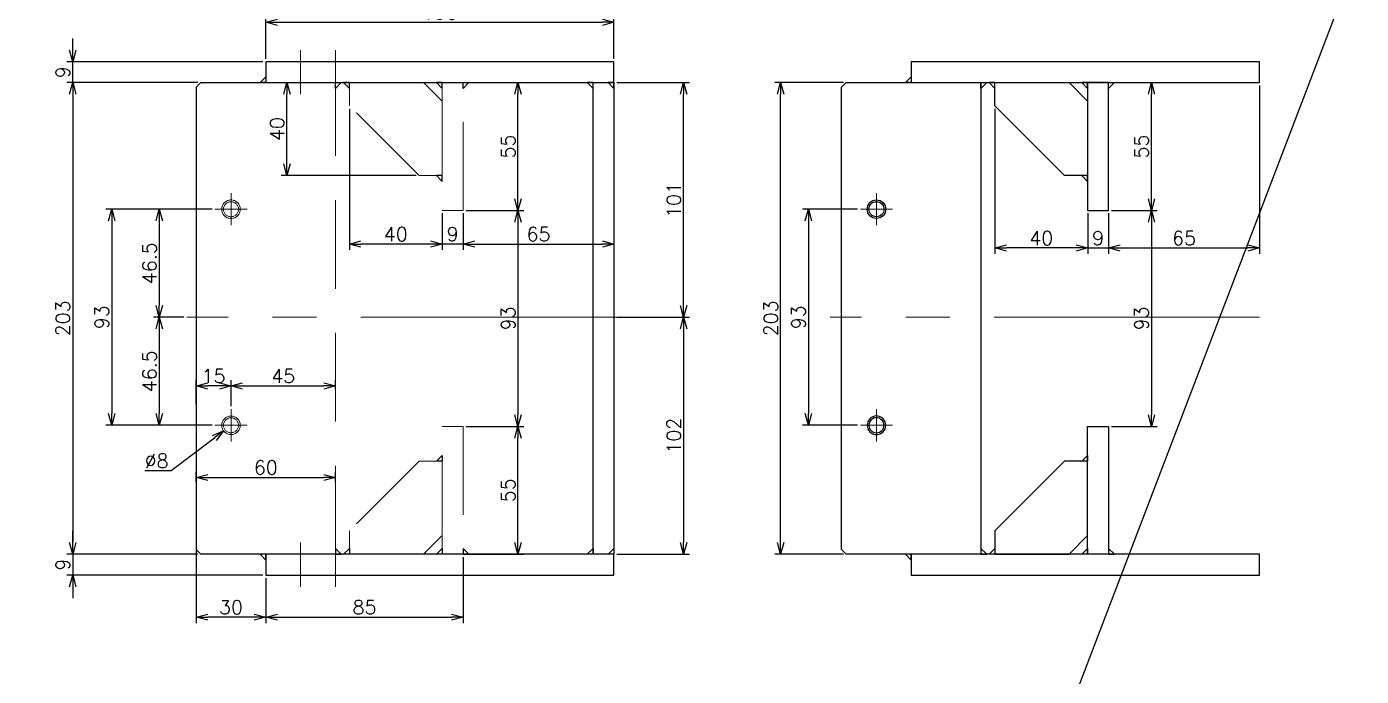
# Model space of a CAD drawing. Header units: millimetres. Extents: x -16130 to 36813, y -8099 to 27484.
# Drawn here: x 9025 to 9600, y 21224 to 21503 of the extents above; entities that cross this region are included whole.
import ezdxf

# ---------------------------------------------------------------- set-up
doc = ezdxf.new("R2010")
doc.units = ezdxf.units.MM
doc.header["$LTSCALE"] = 6
doc.header["$PDMODE"] = 99
doc.header["$PDSIZE"] = 1
doc.linetypes.add('CENTER2', pattern=[28.575, 19.05, -3.175, 3.175, -3.175])
doc.linetypes.add('HIDDEN', pattern=[9.525, 6.35, -3.175])
for name, color, linetype, lineweight in [('04_HIDDEN', 2, 'HIDDEN', 13), ('05_CENTER', 4, 'CENTER2', 13), ('08_DIM', 3, 'Continuous', 13)]:
    doc.layers.add(name, color=color, linetype=linetype, lineweight=lineweight)
doc.styles.add('KSS_TXT', font='txt.shx', dxfattribs={"bigfont": 'extfont2.shx'})
doc.dimstyles.new('KSS_DIM', dxfattribs={"dimtxt": 3, "dimasz": 2.5, "dimexe": 1.25, "dimexo": 0.625, "dimtad": 1, "dimdsep": 46, "dimtxsty": 'KSS_TXT', "dimblk": 'OPEN30', "dimcen": 0, "dimazin": 2, "dimtfac": 0.75, "dimtmove": 0, "dimatfit": 3, "dimldrblk": 'OPEN30', "dimfxl": 1, "dimtolj": 1, "dimarcsym": 0})
doc.dimstyles.new('KSS_DIM$3', dxfattribs={"dimtxt": 3, "dimasz": 2.5, "dimexe": 1.25, "dimexo": 0.625, "dimtad": 1, "dimtih": 1, "dimtoh": 1, "dimdsep": 46, "dimtxsty": 'KSS_TXT', "dimblk": 'OPEN30', "dimcen": 0, "dimazin": 2, "dimtfac": 0.75, "dimtofl": 0, "dimtmove": 0, "dimatfit": 3, "dimldrblk": 'OPEN30', "dimfxl": 1, "dimtolj": 1, "dimarcsym": 0})

# ---------------------------------------------------------------- blocks, each defined once
blk = doc.blocks.new('_Open30')
at = {"color": 0, "linetype": 'ByBlock', "lineweight": -2}
for p, q in [((-1, 0.27), (0, 0)), ((0, 0), (-1, -0.27)), ((0, 0), (-1, 0))]:
    blk.add_line(p, q, dxfattribs=at)
blk = doc.blocks.new('*D615')
at = {"layer": '08_DIM', "color": 0, "lineweight": -2, "transparency": 16777216}
for p, q in [((9377.25, 21479.42), (9347.7, 21479.42)), ((9350.2, 21281.42), (9350.2, 21474.42)), ((9377.25, 21276.42), (9347.7, 21276.42))]:
    blk.add_line(p, q, dxfattribs=at)
at = {"layer": 'Defpoints', "color": 0, "transparency": 16777216}
for p in [(9350.2, 21479.42), (9378.5, 21479.42), (9378.5, 21276.42)]:
    blk.add_point(p, dxfattribs=at)
at = {"layer": '08_DIM', "color": 0, "lineweight": -2, "transparency": 16777216, "xscale": 5, "yscale": 5, "zscale": 5}
for p, rotation in [((9350.2, 21479.42), 90), ((9350.2, 21276.42), 270)]:
    blk.add_blockref('_Open30', p, dxfattribs=dict(at, rotation=rotation))
at = {"layer": '08_DIM', "color": 0, "transparency": 16777216, "insert": (9345.95, 21377.92), "char_height": 6, "attachment_point": 5, "rotation": 90, "style": 'KSS_TXT'}
blk.add_mtext('\\A1;203', dxfattribs=at)
blk = doc.blocks.new('*D616')
at = {"layer": '08_DIM', "color": 0, "lineweight": -2, "transparency": 16777216}
for p, q in [((9383.32, 21424.92), (9359.68, 21424.92)), ((9362.18, 21419.92), (9362.18, 21336.92)), ((9383.32, 21331.92), (9359.68, 21331.92))]:
    blk.add_line(p, q, dxfattribs=at)
at = {"layer": 'Defpoints', "color": 0, "transparency": 16777216}
for p in [(9384.57, 21424.92), (9362.18, 21331.92), (9384.57, 21331.92)]:
    blk.add_point(p, dxfattribs=at)
at = {"layer": '08_DIM', "color": 0, "lineweight": -2, "transparency": 16777216, "xscale": 5, "yscale": 5, "zscale": 5}
for p, rotation in [((9362.18, 21424.92), 90), ((9362.18, 21331.92), 270)]:
    blk.add_blockref('_Open30', p, dxfattribs=dict(at, rotation=rotation))
at = {"layer": '08_DIM', "color": 0, "transparency": 16777216, "insert": (9357.93, 21378.42), "char_height": 6, "attachment_point": 5, "rotation": 90, "style": 'KSS_TXT'}
blk.add_mtext('\\A1;93', dxfattribs=at)
blk = doc.blocks.new('*D617')
at = {"layer": '08_DIM', "color": 0, "lineweight": -2, "transparency": 16777216}
for p, q in [((9492.75, 21424.42), (9512.49, 21424.42)), ((9509.99, 21419.42), (9509.99, 21336.42)), ((9492.75, 21331.42), (9512.49, 21331.42))]:
    blk.add_line(p, q, dxfattribs=at)
at = {"layer": 'Defpoints', "color": 0, "transparency": 16777216}
for p in [(9491.5, 21424.42), (9491.5, 21331.42), (9509.99, 21331.42)]:
    blk.add_point(p, dxfattribs=at)
at = {"layer": '08_DIM', "color": 0, "lineweight": -2, "transparency": 16777216, "xscale": 5, "yscale": 5, "zscale": 5}
for p, rotation in [((9509.99, 21424.42), 90), ((9509.99, 21331.42), 270)]:
    blk.add_blockref('_Open30', p, dxfattribs=dict(at, rotation=rotation))
at = {"layer": '08_DIM', "color": 0, "transparency": 16777216, "insert": (9505.74, 21377.92), "char_height": 6, "attachment_point": 5, "rotation": 90, "style": 'KSS_TXT'}
blk.add_mtext('\\A1;93', dxfattribs=at)
blk = doc.blocks.new('*D618')
at = {"layer": '08_DIM', "color": 0, "lineweight": -2, "transparency": 16777216}
for p, q in [((9492.75, 21479.42), (9512.49, 21479.42)), ((9509.99, 21429.42), (9509.99, 21474.42)), ((9492.75, 21424.42), (9512.49, 21424.42))]:
    blk.add_line(p, q, dxfattribs=at)
at = {"layer": 'Defpoints', "color": 0, "transparency": 16777216}
for p in [(9491.5, 21479.42), (9509.99, 21479.42), (9491.5, 21424.42)]:
    blk.add_point(p, dxfattribs=at)
at = {"layer": '08_DIM', "color": 0, "lineweight": -2, "transparency": 16777216, "xscale": 5, "yscale": 5, "zscale": 5}
for p, rotation in [((9509.99, 21479.42), 90), ((9509.99, 21424.42), 270)]:
    blk.add_blockref('_Open30', p, dxfattribs=dict(at, rotation=rotation))
at = {"layer": '08_DIM', "color": 0, "transparency": 16777216, "insert": (9505.73, 21451.92), "char_height": 6, "attachment_point": 5, "rotation": 90, "style": 'KSS_TXT'}
blk.add_mtext('\\A1;55', dxfattribs=at)
blk = doc.blocks.new('*D619')
at = {"layer": '08_DIM', "color": 0, "lineweight": -2, "transparency": 16777216}
for p, q in [((9556.5, 21478.17), (9556.5, 21405.74)), ((9491.5, 21423.17), (9491.5, 21405.74)), ((9496.5, 21408.24), (9551.5, 21408.24))]:
    blk.add_line(p, q, dxfattribs=at)
at = {"layer": 'Defpoints', "color": 0, "transparency": 16777216}
for p in [(9556.5, 21479.42), (9491.5, 21424.42), (9556.5, 21408.24)]:
    blk.add_point(p, dxfattribs=at)
at = {"layer": '08_DIM', "color": 0, "lineweight": -2, "transparency": 16777216, "xscale": 5, "yscale": 5, "zscale": 5, "rotation": 180}
blk.add_blockref('_Open30', (9491.5, 21408.24), dxfattribs=at)
at = {"layer": '08_DIM', "color": 0, "lineweight": -2, "transparency": 16777216, "xscale": 5, "yscale": 5, "zscale": 5}
blk.add_blockref('_Open30', (9556.5, 21408.24), dxfattribs=at)
at = {"layer": '08_DIM', "color": 0, "transparency": 16777216, "insert": (9524, 21412.49), "char_height": 6, "attachment_point": 5, "style": 'KSS_TXT'}
blk.add_mtext('\\A1;65', dxfattribs=at)
blk = doc.blocks.new('*D620')
at = {"layer": '08_DIM', "color": 0, "lineweight": -2, "transparency": 16777216}
for p, q in [((9442.5, 21468.17), (9442.5, 21405.74)), ((9482.5, 21423.17), (9482.5, 21405.74)), ((9477.5, 21408.24), (9447.5, 21408.24))]:
    blk.add_line(p, q, dxfattribs=at)
at = {"layer": 'Defpoints', "color": 0, "transparency": 16777216}
for p in [(9442.5, 21469.42), (9482.5, 21424.42), (9442.5, 21408.24)]:
    blk.add_point(p, dxfattribs=at)
at = {"layer": '08_DIM', "color": 0, "lineweight": -2, "transparency": 16777216, "xscale": 5, "yscale": 5, "zscale": 5, "rotation": 180}
blk.add_blockref('_Open30', (9442.5, 21408.24), dxfattribs=at)
at = {"layer": '08_DIM', "color": 0, "lineweight": -2, "transparency": 16777216, "xscale": 5, "yscale": 5, "zscale": 5}
blk.add_blockref('_Open30', (9482.5, 21408.24), dxfattribs=at)
at = {"layer": '08_DIM', "color": 0, "transparency": 16777216, "insert": (9462.5, 21412.49), "char_height": 6, "attachment_point": 5, "style": 'KSS_TXT'}
blk.add_mtext('\\A1;40', dxfattribs=at)
blk = doc.blocks.new('*D621')
at = {"layer": '08_DIM', "color": 0, "lineweight": -2, "transparency": 16777216}
for p, q in [((9482.5, 21423.17), (9482.5, 21405.74)), ((9491.5, 21423.17), (9491.5, 21405.74)), ((9477.5, 21408.24), (9472.5, 21408.24)), ((9482.5, 21408.24), (9491.5, 21408.24)), ((9496.5, 21408.24), (9501.5, 21408.24))]:
    blk.add_line(p, q, dxfattribs=at)
at = {"layer": 'Defpoints', "color": 0, "transparency": 16777216}
for p in [(9482.5, 21424.42), (9491.5, 21424.42), (9491.5, 21408.24)]:
    blk.add_point(p, dxfattribs=at)
at = {"layer": '08_DIM', "color": 0, "lineweight": -2, "transparency": 16777216, "xscale": 5, "yscale": 5, "zscale": 5}
blk.add_blockref('_Open30', (9482.5, 21408.24), dxfattribs=at)
at = {"layer": '08_DIM', "color": 0, "lineweight": -2, "transparency": 16777216, "xscale": 5, "yscale": 5, "zscale": 5, "rotation": 180}
blk.add_blockref('_Open30', (9491.5, 21408.24), dxfattribs=at)
at = {"layer": '08_DIM', "color": 0, "transparency": 16777216, "insert": (9487, 21412.49), "char_height": 6, "attachment_point": 5, "style": 'KSS_TXT'}
blk.add_mtext('\\A1;9', dxfattribs=at)
blk = doc.blocks.new('*D622')
at = {"layer": '08_DIM', "color": 0, "lineweight": -2, "transparency": 16777216}
for p, q in [((9045.24, 21493.42), (9045.24, 21498.42)), ((9127.16, 21488.42), (9042.74, 21488.42)), ((9045.24, 21479.42), (9045.24, 21488.42)), ((9099.16, 21479.42), (9042.74, 21479.42)), ((9045.24, 21474.42), (9045.24, 21469.42))]:
    blk.add_line(p, q, dxfattribs=at)
at = {"layer": 'Defpoints', "color": 0, "transparency": 16777216}
for p in [(9045.24, 21488.42), (9128.41, 21488.42), (9100.41, 21479.42)]:
    blk.add_point(p, dxfattribs=at)
at = {"layer": '08_DIM', "color": 0, "lineweight": -2, "transparency": 16777216, "xscale": 5, "yscale": 5, "zscale": 5}
for p, rotation in [((9045.24, 21488.42), 270), ((9045.24, 21479.42), 90)]:
    blk.add_blockref('_Open30', p, dxfattribs=dict(at, rotation=rotation))
at = {"layer": '08_DIM', "color": 0, "transparency": 16777216, "insert": (9040.99, 21483.92), "char_height": 6, "attachment_point": 5, "rotation": 90, "style": 'KSS_TXT'}
blk.add_mtext('\\A1;9', dxfattribs=at)
blk = doc.blocks.new('*D1215')
at = {"layer": '08_DIM', "color": 0, "lineweight": -2, "transparency": 16777216}
for p, q in [((9279.66, 21378.42), (9310.93, 21378.42)), ((9308.43, 21373.42), (9308.43, 21281.42)), ((9279.66, 21276.42), (9310.93, 21276.42))]:
    blk.add_line(p, q, dxfattribs=at)
at = {"layer": 'Defpoints', "color": 0, "transparency": 16777216}
for p in [(9278.41, 21378.42), (9278.41, 21276.42), (9308.43, 21276.42)]:
    blk.add_point(p, dxfattribs=at)
at = {"layer": '08_DIM', "color": 0, "lineweight": -2, "transparency": 16777216, "xscale": 5, "yscale": 5, "zscale": 5}
for p, rotation in [((9308.43, 21378.42), 90), ((9308.43, 21276.42), 270)]:
    blk.add_blockref('_Open30', p, dxfattribs=dict(at, rotation=rotation))
at = {"layer": '08_DIM', "color": 0, "transparency": 16777216, "insert": (9304.18, 21327.42), "char_height": 6, "attachment_point": 5, "rotation": 90, "style": 'KSS_TXT'}
blk.add_mtext('\\A1;102', dxfattribs=at)
blk = doc.blocks.new('*D1216')
at = {"layer": '08_DIM', "color": 0, "lineweight": -2, "transparency": 16777216}
for p, q in [((9279.66, 21479.42), (9310.93, 21479.42)), ((9308.43, 21383.42), (9308.43, 21474.42)), ((9279.66, 21378.42), (9310.93, 21378.42))]:
    blk.add_line(p, q, dxfattribs=at)
at = {"layer": 'Defpoints', "color": 0, "transparency": 16777216}
for p in [(9278.41, 21479.42), (9308.43, 21479.42), (9278.41, 21378.42)]:
    blk.add_point(p, dxfattribs=at)
at = {"layer": '08_DIM', "color": 0, "lineweight": -2, "transparency": 16777216, "xscale": 5, "yscale": 5, "zscale": 5}
for p, rotation in [((9308.43, 21479.42), 90), ((9308.43, 21378.42), 270)]:
    blk.add_blockref('_Open30', p, dxfattribs=dict(at, rotation=rotation))
at = {"layer": '08_DIM', "color": 0, "transparency": 16777216, "insert": (9304.18, 21428.92), "char_height": 6, "attachment_point": 5, "rotation": 90, "style": 'KSS_TXT'}
blk.add_mtext('\\A1;101', dxfattribs=at)
blk = doc.blocks.new('*D1217')
at = {"layer": '08_DIM', "color": 0, "lineweight": -2, "transparency": 16777216}
for p, q in [((9105.23, 21424.92), (9059.52, 21424.92)), ((9062.02, 21419.92), (9062.02, 21336.92)), ((9105.23, 21331.92), (9059.52, 21331.92))]:
    blk.add_line(p, q, dxfattribs=at)
at = {"layer": 'Defpoints', "color": 0, "transparency": 16777216}
for p in [(9106.48, 21424.92), (9062.02, 21331.92), (9106.48, 21331.92)]:
    blk.add_point(p, dxfattribs=at)
at = {"layer": '08_DIM', "color": 0, "lineweight": -2, "transparency": 16777216, "xscale": 5, "yscale": 5, "zscale": 5}
for p, rotation in [((9062.02, 21424.92), 90), ((9062.02, 21331.92), 270)]:
    blk.add_blockref('_Open30', p, dxfattribs=dict(at, rotation=rotation))
at = {"layer": '08_DIM', "color": 0, "transparency": 16777216, "insert": (9057.77, 21378.42), "char_height": 6, "attachment_point": 5, "rotation": 90, "style": 'KSS_TXT'}
blk.add_mtext('\\A1;93', dxfattribs=at)
blk = doc.blocks.new('*D1218')
at = {"layer": '08_DIM', "color": 0, "lineweight": -2, "transparency": 16777216}
for p, q in [((9128.41, 21489.67), (9128.41, 21507.9)), ((9278.41, 21489.67), (9278.41, 21507.9)), ((9133.41, 21505.4), (9273.41, 21505.4))]:
    blk.add_line(p, q, dxfattribs=at)
at = {"layer": 'Defpoints', "color": 0, "transparency": 16777216}
for p in [(9278.41, 21505.4), (9128.41, 21488.42), (9278.41, 21488.42)]:
    blk.add_point(p, dxfattribs=at)
at = {"layer": '08_DIM', "color": 0, "lineweight": -2, "transparency": 16777216, "xscale": 5, "yscale": 5, "zscale": 5, "rotation": 180}
blk.add_blockref('_Open30', (9128.41, 21505.4), dxfattribs=at)
at = {"layer": '08_DIM', "color": 0, "lineweight": -2, "transparency": 16777216, "xscale": 5, "yscale": 5, "zscale": 5}
blk.add_blockref('_Open30', (9278.41, 21505.4), dxfattribs=at)
at = {"layer": '08_DIM', "color": 0, "transparency": 16777216, "insert": (9203.41, 21509.66), "char_height": 6, "attachment_point": 5, "style": 'KSS_TXT'}
blk.add_mtext('\\A1;150', dxfattribs=at)
blk = doc.blocks.new('*D1221')
at = {"layer": '08_DIM', "color": 0, "lineweight": -2, "transparency": 16777216}
for p, q in [((9214.66, 21479.42), (9239.55, 21479.42)), ((9237.05, 21429.42), (9237.05, 21474.42)), ((9214.66, 21424.42), (9239.55, 21424.42))]:
    blk.add_line(p, q, dxfattribs=at)
at = {"layer": 'Defpoints', "color": 0, "transparency": 16777216}
for p in [(9213.41, 21479.42), (9237.05, 21479.42), (9213.41, 21424.42)]:
    blk.add_point(p, dxfattribs=at)
at = {"layer": '08_DIM', "color": 0, "lineweight": -2, "transparency": 16777216, "xscale": 5, "yscale": 5, "zscale": 5}
for p, rotation in [((9237.05, 21479.42), 90), ((9237.05, 21424.42), 270)]:
    blk.add_blockref('_Open30', p, dxfattribs=dict(at, rotation=rotation))
at = {"layer": '08_DIM', "color": 0, "transparency": 16777216, "insert": (9232.79, 21451.92), "char_height": 6, "attachment_point": 5, "rotation": 90, "style": 'KSS_TXT'}
blk.add_mtext('\\A1;55', dxfattribs=at)
blk = doc.blocks.new('*D1222')
at = {"layer": '08_DIM', "color": 0, "lineweight": -2, "transparency": 16777216}
for p, q in [((9278.41, 21478.17), (9278.41, 21407.45)), ((9213.41, 21423.17), (9213.41, 21407.45)), ((9218.41, 21409.95), (9273.41, 21409.95))]:
    blk.add_line(p, q, dxfattribs=at)
at = {"layer": 'Defpoints', "color": 0, "transparency": 16777216}
for p in [(9278.41, 21479.42), (9213.41, 21424.42), (9278.41, 21409.95)]:
    blk.add_point(p, dxfattribs=at)
at = {"layer": '08_DIM', "color": 0, "lineweight": -2, "transparency": 16777216, "xscale": 5, "yscale": 5, "zscale": 5, "rotation": 180}
blk.add_blockref('_Open30', (9213.41, 21409.95), dxfattribs=at)
at = {"layer": '08_DIM', "color": 0, "lineweight": -2, "transparency": 16777216, "xscale": 5, "yscale": 5, "zscale": 5}
blk.add_blockref('_Open30', (9278.41, 21409.95), dxfattribs=at)
at = {"layer": '08_DIM', "color": 0, "transparency": 16777216, "insert": (9245.91, 21414.2), "char_height": 6, "attachment_point": 5, "style": 'KSS_TXT'}
blk.add_mtext('\\A1;65', dxfattribs=at)
blk = doc.blocks.new('*D1223')
at = {"layer": '08_DIM', "color": 0, "lineweight": -2, "transparency": 16777216}
for p, q in [((9204.41, 21423.17), (9204.41, 21407.45)), ((9213.41, 21423.17), (9213.41, 21407.45)), ((9199.41, 21409.95), (9194.41, 21409.95)), ((9213.41, 21409.95), (9204.41, 21409.95)), ((9218.41, 21409.95), (9223.41, 21409.95))]:
    blk.add_line(p, q, dxfattribs=at)
at = {"layer": 'Defpoints', "color": 0, "transparency": 16777216}
for p in [(9204.41, 21424.42), (9213.41, 21424.42), (9204.41, 21409.95)]:
    blk.add_point(p, dxfattribs=at)
at = {"layer": '08_DIM', "color": 0, "lineweight": -2, "transparency": 16777216, "xscale": 5, "yscale": 5, "zscale": 5}
blk.add_blockref('_Open30', (9204.41, 21409.95), dxfattribs=at)
at = {"layer": '08_DIM', "color": 0, "lineweight": -2, "transparency": 16777216, "xscale": 5, "yscale": 5, "zscale": 5, "rotation": 180}
blk.add_blockref('_Open30', (9213.41, 21409.95), dxfattribs=at)
at = {"layer": '08_DIM', "color": 0, "transparency": 16777216, "insert": (9208.91, 21414.2), "char_height": 6, "attachment_point": 5, "style": 'KSS_TXT'}
blk.add_mtext('\\A1;9', dxfattribs=at)
blk = doc.blocks.new('*D1224')
at = {"layer": '08_DIM', "color": 0, "lineweight": -2, "transparency": 16777216}
for p, q in [((9164.41, 21468.17), (9164.41, 21407.45)), ((9204.41, 21423.17), (9204.41, 21407.45)), ((9199.41, 21409.95), (9169.41, 21409.95))]:
    blk.add_line(p, q, dxfattribs=at)
at = {"layer": 'Defpoints', "color": 0, "transparency": 16777216}
for p in [(9164.41, 21469.42), (9204.41, 21424.42), (9164.41, 21409.95)]:
    blk.add_point(p, dxfattribs=at)
at = {"layer": '08_DIM', "color": 0, "lineweight": -2, "transparency": 16777216, "xscale": 5, "yscale": 5, "zscale": 5, "rotation": 180}
blk.add_blockref('_Open30', (9164.41, 21409.95), dxfattribs=at)
at = {"layer": '08_DIM', "color": 0, "lineweight": -2, "transparency": 16777216, "xscale": 5, "yscale": 5, "zscale": 5}
blk.add_blockref('_Open30', (9204.41, 21409.95), dxfattribs=at)
at = {"layer": '08_DIM', "color": 0, "transparency": 16777216, "insert": (9184.41, 21414.2), "char_height": 6, "attachment_point": 5, "style": 'KSS_TXT'}
blk.add_mtext('\\A1;40', dxfattribs=at)
blk = doc.blocks.new('*D1225')
at = {"layer": '08_DIM', "color": 0, "lineweight": -2, "transparency": 16777216}
for p, q in [((9129.66, 21479.42), (9140.02, 21479.42)), ((9137.52, 21444.42), (9137.52, 21474.42)), ((9193.16, 21439.42), (9135.02, 21439.42))]:
    blk.add_line(p, q, dxfattribs=at)
at = {"layer": 'Defpoints', "color": 0, "transparency": 16777216}
for p in [(9128.41, 21479.42), (9137.52, 21479.42), (9194.41, 21439.42)]:
    blk.add_point(p, dxfattribs=at)
at = {"layer": '08_DIM', "color": 0, "lineweight": -2, "transparency": 16777216, "xscale": 5, "yscale": 5, "zscale": 5}
for p, rotation in [((9137.52, 21479.42), 90), ((9137.52, 21439.42), 270)]:
    blk.add_blockref('_Open30', p, dxfattribs=dict(at, rotation=rotation))
at = {"layer": '08_DIM', "color": 0, "transparency": 16777216, "insert": (9133.27, 21459.42), "char_height": 6, "attachment_point": 5, "rotation": 90, "style": 'KSS_TXT'}
blk.add_mtext('\\A1;40', dxfattribs=at)
blk = doc.blocks.new('*D1236')
at = {"layer": '08_DIM', "color": 0, "lineweight": -2, "transparency": 16777216}
for p, q in [((9105.23, 21424.92), (9080.02, 21424.92)), ((9082.52, 21419.92), (9082.52, 21383.42)), ((9093.06, 21378.42), (9080.02, 21378.42))]:
    blk.add_line(p, q, dxfattribs=at)
at = {"layer": 'Defpoints', "color": 0, "transparency": 16777216}
for p in [(9106.48, 21424.92), (9082.52, 21378.42), (9094.31, 21378.42)]:
    blk.add_point(p, dxfattribs=at)
at = {"layer": '08_DIM', "color": 0, "lineweight": -2, "transparency": 16777216, "xscale": 5, "yscale": 5, "zscale": 5}
for p, rotation in [((9082.52, 21424.92), 90), ((9082.52, 21378.42), 270)]:
    blk.add_blockref('_Open30', p, dxfattribs=dict(at, rotation=rotation))
at = {"layer": '08_DIM', "color": 0, "transparency": 16777216, "insert": (9078.27, 21401.67), "char_height": 6, "attachment_point": 5, "rotation": 90, "style": 'KSS_TXT'}
blk.add_mtext('\\A1;46.5', dxfattribs=at)
blk = doc.blocks.new('*D1237')
at = {"layer": '08_DIM', "color": 0, "lineweight": -2, "transparency": 16777216}
for p, q in [((9093.06, 21378.42), (9080.02, 21378.42)), ((9082.52, 21373.42), (9082.52, 21336.92)), ((9105.23, 21331.92), (9080.02, 21331.92))]:
    blk.add_line(p, q, dxfattribs=at)
at = {"layer": 'Defpoints', "color": 0, "transparency": 16777216}
for p in [(9094.31, 21378.42), (9082.52, 21331.92), (9106.48, 21331.92)]:
    blk.add_point(p, dxfattribs=at)
at = {"layer": '08_DIM', "color": 0, "lineweight": -2, "transparency": 16777216, "xscale": 5, "yscale": 5, "zscale": 5}
for p, rotation in [((9082.52, 21378.42), 90), ((9082.52, 21331.92), 270)]:
    blk.add_blockref('_Open30', p, dxfattribs=dict(at, rotation=rotation))
at = {"layer": '08_DIM', "color": 0, "transparency": 16777216, "insert": (9078.27, 21355.17), "char_height": 6, "attachment_point": 5, "rotation": 90, "style": 'KSS_TXT'}
blk.add_mtext('\\A1;46.5', dxfattribs=at)
blk = doc.blocks.new('*D1238')
at = {"layer": '08_DIM', "color": 0, "lineweight": -2, "transparency": 16777216}
for p, q in [((9098.41, 21341.19), (9098.41, 21351.36)), ((9113.41, 21340.19), (9113.41, 21351.36)), ((9108.41, 21348.86), (9103.41, 21348.86))]:
    blk.add_line(p, q, dxfattribs=at)
at = {"layer": 'Defpoints', "color": 0, "transparency": 16777216}
for p in [(9098.41, 21348.86), (9098.41, 21339.94), (9113.41, 21338.94)]:
    blk.add_point(p, dxfattribs=at)
at = {"layer": '08_DIM', "color": 0, "lineweight": -2, "transparency": 16777216, "xscale": 5, "yscale": 5, "zscale": 5, "rotation": 180}
blk.add_blockref('_Open30', (9098.41, 21348.86), dxfattribs=at)
at = {"layer": '08_DIM', "color": 0, "lineweight": -2, "transparency": 16777216, "xscale": 5, "yscale": 5, "zscale": 5}
blk.add_blockref('_Open30', (9113.41, 21348.86), dxfattribs=at)
at = {"layer": '08_DIM', "color": 0, "transparency": 16777216, "insert": (9105.91, 21353.12), "char_height": 6, "attachment_point": 5, "style": 'KSS_TXT'}
blk.add_mtext('\\A1;15', dxfattribs=at)
blk = doc.blocks.new('*D1242')
at = {"layer": '08_DIM', "color": 0, "lineweight": -2, "transparency": 16777216}
for p, q in [((9214.66, 21424.42), (9239.55, 21424.42)), ((9237.05, 21419.42), (9237.05, 21336.42)), ((9214.66, 21331.42), (9239.55, 21331.42))]:
    blk.add_line(p, q, dxfattribs=at)
at = {"layer": 'Defpoints', "color": 0, "transparency": 16777216}
for p in [(9213.41, 21424.42), (9213.41, 21331.42), (9237.05, 21331.42)]:
    blk.add_point(p, dxfattribs=at)
at = {"layer": '08_DIM', "color": 0, "lineweight": -2, "transparency": 16777216, "xscale": 5, "yscale": 5, "zscale": 5}
for p, rotation in [((9237.05, 21424.42), 90), ((9237.05, 21331.42), 270)]:
    blk.add_blockref('_Open30', p, dxfattribs=dict(at, rotation=rotation))
at = {"layer": '08_DIM', "color": 0, "transparency": 16777216, "insert": (9232.8, 21377.92), "char_height": 6, "attachment_point": 5, "rotation": 90, "style": 'KSS_TXT'}
blk.add_mtext('\\A1;93', dxfattribs=at)
blk = doc.blocks.new('*D1243')
at = {"layer": '08_DIM', "color": 0, "lineweight": -2, "transparency": 16777216}
for p, q in [((9214.66, 21331.42), (9239.55, 21331.42)), ((9237.05, 21281.42), (9237.05, 21326.42)), ((9214.66, 21276.42), (9239.55, 21276.42))]:
    blk.add_line(p, q, dxfattribs=at)
at = {"layer": 'Defpoints', "color": 0, "transparency": 16777216}
for p in [(9213.41, 21331.42), (9237.05, 21331.42), (9213.41, 21276.42)]:
    blk.add_point(p, dxfattribs=at)
at = {"layer": '08_DIM', "color": 0, "lineweight": -2, "transparency": 16777216, "xscale": 5, "yscale": 5, "zscale": 5}
for p, rotation in [((9237.05, 21331.42), 90), ((9237.05, 21276.42), 270)]:
    blk.add_blockref('_Open30', p, dxfattribs=dict(at, rotation=rotation))
at = {"layer": '08_DIM', "color": 0, "transparency": 16777216, "insert": (9232.79, 21303.92), "char_height": 6, "attachment_point": 5, "rotation": 90, "style": 'KSS_TXT'}
blk.add_mtext('\\A1;55', dxfattribs=at)
blk = doc.blocks.new('M8Tz_1_1_1')
at = {"color": 0}
for radius in [4, 3.25]:
    blk.add_circle((0, 0), radius, dxfattribs=at)
at = {"layer": '05_CENTER'}
for p, q in [((0, -6.92), (0, 6.92)), ((6.92, 0), (-6.92, 0))]:
    blk.add_line(p, q, dxfattribs=at)
blk = doc.blocks.new('A$C1F5678C5_1_1')
at = {"color": 0}
for p, q in [((15, 212), (43, 212)), ((43, 212), (45, 210)), ((45, 11), (45, 210)), ((43, 9), (15, 9)), ((45, 11), (43, 9))]:
    blk.add_line(p, q, dxfattribs=at)
for points in [[(-135, 221), (-135, 212), (15, 212), (15, 221)], [(-135, 9), (-135, 212), (-126, 212), (-126, 9)], [(-135, 9), (-135, 0), (15, 0), (15, 9)]]:
    blk.add_lwpolyline(points, close=True, dxfattribs=at)
at = {"color": 3}
for points in [[(15, 212), (17.5, 212), (17.5, 212), (15, 214.5)], [(-135, 212), (-132.5, 212), (-132.5, 212), (-135, 209.5)], [(-126, 212), (-123.5, 212), (-123.5, 212), (-126, 209.5)], [(-70, 212), (-72.5, 212), (-72.5, 212), (-70, 209.5)], [(-61, 212), (-58.5, 212), (-58.5, 212), (-61, 209.5)], [(-21, 212), (-18.5, 212), (-18.5, 212), (-21, 209.5)], [(-15, 212), (-17.5, 212), (-17.5, 212), (-15, 209.5)], [(-61, 172), (-58.5, 172), (-58.5, 172), (-61, 169.5)], [(-61, 49), (-58.5, 49), (-58.5, 49), (-61, 51.5)], [(-135, 9), (-132.5, 9), (-132.5, 9), (-135, 11.5)], [(-126, 9), (-123.5, 9), (-123.5, 9), (-126, 11.5)], [(-70, 9), (-72.5, 9), (-72.5, 9), (-70, 11.5)], [(-61, 9), (-58.5, 9), (-58.5, 9), (-61, 11.5)], [(-21, 9), (-18.5, 9), (-18.5, 9), (-21, 11.5)], [(-15, 9), (-17.5, 9), (-17.5, 9), (-15, 11.5)], [(15, 9), (17.5, 9), (17.5, 9), (15, 6.5)]]:
    blk.add_lwpolyline(points, close=True, dxfattribs=at)
at = {"layer": '04_HIDDEN'}
blk.add_line((-15, 212), (-15, 9), dxfattribs=at)
for points in [[(-70, 157), (-70, 212), (-61, 212), (-61, 157)], [(-70, 64), (-70, 9), (-61, 9), (-61, 64)]]:
    blk.add_lwpolyline(points, close=True, dxfattribs=at)
for points in [[(-21, 212), (-53, 212), (-61, 204), (-61, 172), (-51, 172), (-21, 202), (-21, 212)], [(-21, 9), (-53, 9), (-61, 17), (-61, 49), (-51, 49), (-21, 19), (-21, 9)]]:
    blk.add_lwpolyline(points, dxfattribs=at)
at = {"layer": '05_CENTER'}
for p, q in [((-15, 207), (-15, 226)), ((0, 207), (0, 226)), ((-140.25, 110), (49.1, 110)), ((-15, 14), (-15, -5)), ((0, 14), (0, -5))]:
    blk.add_line(p, q, dxfattribs=at)
at = {"layer": '04_HIDDEN', "xscale": -1, "rotation": 180}
blk.add_blockref('M8Tz_1_1_1', (30, 156.5), dxfattribs=at)
at = {"layer": '04_HIDDEN'}
blk.add_blockref('M8Tz_1_1_1', (30, 63.5), dxfattribs=at)
blk = doc.blocks.new('A$C4D11731A_1_1')
at = {"color": 0}
for points in [[(-150, 110.5), (-150, 101.5), (0, 101.5), (0, 110.5)], [(-85, 46.5), (-85, 101.5), (-76, 101.5), (-76, 46.5)], [(-30, 101.5), (28, 101.5), (30, 99.5), (30, -99.5), (28, -101.5), (-30, -101.5)], [(-85, -46.5), (-85, -101.5), (-76, -101.5), (-76, -46.5)], [(-150, -101.5), (-150, -110.5), (0, -110.5), (0, -101.5)]]:
    blk.add_lwpolyline(points, close=True, dxfattribs=at)
at = {"color": 3}
for points in [[(0, 101.5), (2.5, 101.5), (2.5, 101.5), (0, 104)], [(-85, 101.5), (-87.5, 101.5), (-87.5, 101.5), (-85, 99)], [(-76, 101.5), (-73.5, 101.5), (-73.5, 101.5), (-76, 99)], [(-36, 101.5), (-33.5, 101.5), (-33.5, 101.5), (-36, 99)], [(-30, 101.5), (-32.5, 101.5), (-32.5, 101.5), (-30, 99)], [(-76, 61.5), (-73.5, 61.5), (-73.5, 61.5), (-76, 59)], [(-76, -61.5), (-73.5, -61.5), (-73.5, -61.5), (-76, -59)], [(-85, -101.5), (-87.5, -101.5), (-87.5, -101.5), (-85, -99)], [(-76, -101.5), (-73.5, -101.5), (-73.5, -101.5), (-76, -99)], [(-36, -101.5), (-33.5, -101.5), (-33.5, -101.5), (-36, -99)], [(-30, -101.5), (-32.5, -101.5), (-32.5, -101.5), (-30, -99)], [(0, -101.5), (2.5, -101.5), (2.5, -101.5), (0, -104)]]:
    blk.add_lwpolyline(points, close=True, dxfattribs=at)
at = {"color": 0}
for points in [[(-36, 101.5), (-68, 101.5), (-76, 93.5), (-76, 61.5), (-66, 61.5), (-36, 91.5), (-36, 101.5)], [(-36, -101.5), (-68, -101.5), (-76, -93.5), (-76, -61.5), (-66, -61.5), (-36, -91.5), (-36, -101.5)]]:
    blk.add_lwpolyline(points, dxfattribs=at)
at = {"layer": '05_CENTER'}
blk.add_line((-150, -0.5), (35, -0.5), dxfattribs=at)
at = {"xscale": -1, "rotation": 180}
blk.add_blockref('M8Tz_1_1_1', (15, 46), dxfattribs=at)
blk.add_blockref('M8Tz_1_1_1', (15, -47))
blk = doc.blocks.new('*D1338')
at = {"layer": '08_DIM', "color": 0, "lineweight": -2, "transparency": 16777216}
for p, q in [((9213.41, 21275.17), (9213.41, 21246.8)), ((9128.41, 21266.17), (9128.41, 21246.8)), ((9133.41, 21249.3), (9208.41, 21249.3))]:
    blk.add_line(p, q, dxfattribs=at)
at = {"layer": 'Defpoints', "color": 0, "transparency": 16777216}
for p in [(9213.41, 21276.42), (9128.41, 21267.42), (9213.41, 21249.3)]:
    blk.add_point(p, dxfattribs=at)
at = {"layer": '08_DIM', "color": 0, "lineweight": -2, "transparency": 16777216, "xscale": 5, "yscale": 5, "zscale": 5, "rotation": 180}
blk.add_blockref('_Open30', (9128.41, 21249.3), dxfattribs=at)
at = {"layer": '08_DIM', "color": 0, "lineweight": -2, "transparency": 16777216, "xscale": 5, "yscale": 5, "zscale": 5}
blk.add_blockref('_Open30', (9213.41, 21249.3), dxfattribs=at)
at = {"layer": '08_DIM', "color": 0, "transparency": 16777216, "insert": (9170.91, 21253.55), "char_height": 6, "attachment_point": 5, "style": 'KSS_TXT'}
blk.add_mtext('\\A1;85', dxfattribs=at)
blk = doc.blocks.new('*D2481')
at = {"layer": '08_DIM', "color": 0, "lineweight": -2, "transparency": 16777216}
for p, q in [((9099.16, 21479.42), (9042.74, 21479.42)), ((9045.24, 21474.42), (9045.24, 21281.42)), ((9099.16, 21276.42), (9042.74, 21276.42))]:
    blk.add_line(p, q, dxfattribs=at)
at = {"layer": 'Defpoints', "color": 0, "transparency": 16777216}
for p in [(9100.41, 21479.42), (9045.24, 21276.42), (9100.41, 21276.42)]:
    blk.add_point(p, dxfattribs=at)
at = {"layer": '08_DIM', "color": 0, "lineweight": -2, "transparency": 16777216, "xscale": 5, "yscale": 5, "zscale": 5}
for p, rotation in [((9045.24, 21479.42), 90), ((9045.24, 21276.42), 270)]:
    blk.add_blockref('_Open30', p, dxfattribs=dict(at, rotation=rotation))
at = {"layer": '08_DIM', "color": 0, "transparency": 16777216, "insert": (9040.99, 21377.92), "char_height": 6, "attachment_point": 5, "rotation": 90, "style": 'KSS_TXT'}
blk.add_mtext('\\A1;203', dxfattribs=at)
blk = doc.blocks.new('*D2482')
at = {"layer": '08_DIM', "color": 0, "lineweight": -2, "transparency": 16777216}
for p, q in [((9045.24, 21281.42), (9045.24, 21286.42)), ((9099.16, 21276.42), (9042.74, 21276.42)), ((9045.24, 21276.42), (9045.24, 21267.42)), ((9127.16, 21267.42), (9042.74, 21267.42)), ((9045.24, 21262.42), (9045.24, 21257.42))]:
    blk.add_line(p, q, dxfattribs=at)
at = {"layer": 'Defpoints', "color": 0, "transparency": 16777216}
for p in [(9100.41, 21276.42), (9045.24, 21267.42), (9128.41, 21267.42)]:
    blk.add_point(p, dxfattribs=at)
at = {"layer": '08_DIM', "color": 0, "lineweight": -2, "transparency": 16777216, "xscale": 5, "yscale": 5, "zscale": 5}
for p, rotation in [((9045.24, 21276.42), 270), ((9045.24, 21267.42), 90)]:
    blk.add_blockref('_Open30', p, dxfattribs=dict(at, rotation=rotation))
at = {"layer": '08_DIM', "color": 0, "transparency": 16777216, "insert": (9040.99, 21271.92), "char_height": 6, "attachment_point": 5, "rotation": 90, "style": 'KSS_TXT'}
blk.add_mtext('\\A1;9', dxfattribs=at)
blk = doc.blocks.new('*D2483')
at = {"layer": '08_DIM', "color": 0, "lineweight": -2, "transparency": 16777216}
for p, q in [((9113.41, 21340.19), (9113.41, 21351.36)), ((9158.41, 21347.33), (9158.41, 21351.36)), ((9118.41, 21348.86), (9153.41, 21348.86))]:
    blk.add_line(p, q, dxfattribs=at)
at = {"layer": 'Defpoints', "color": 0, "transparency": 16777216}
for p in [(9158.41, 21348.86), (9158.41, 21346.08), (9113.41, 21338.94)]:
    blk.add_point(p, dxfattribs=at)
at = {"layer": '08_DIM', "color": 0, "lineweight": -2, "transparency": 16777216, "xscale": 5, "yscale": 5, "zscale": 5, "rotation": 180}
blk.add_blockref('_Open30', (9113.41, 21348.86), dxfattribs=at)
at = {"layer": '08_DIM', "color": 0, "lineweight": -2, "transparency": 16777216, "xscale": 5, "yscale": 5, "zscale": 5}
blk.add_blockref('_Open30', (9158.41, 21348.86), dxfattribs=at)
at = {"layer": '08_DIM', "color": 0, "transparency": 16777216, "insert": (9135.91, 21353.12), "char_height": 6, "attachment_point": 5, "style": 'KSS_TXT'}
blk.add_mtext('\\A1;45', dxfattribs=at)
blk = doc.blocks.new('*D2681')
at = {"layer": '08_DIM', "color": 0, "lineweight": -2, "transparency": 16777216}
for p, q in [((9098.41, 21307.58), (9098.41, 21311.94)), ((9158.41, 21307.58), (9158.41, 21311.94)), ((9103.41, 21309.44), (9153.41, 21309.44))]:
    blk.add_line(p, q, dxfattribs=at)
at = {"layer": 'Defpoints', "color": 0, "transparency": 16777216}
for p in [(9098.41, 21306.33), (9158.41, 21309.44), (9158.41, 21306.33)]:
    blk.add_point(p, dxfattribs=at)
at = {"layer": '08_DIM', "color": 0, "lineweight": -2, "transparency": 16777216, "xscale": 5, "yscale": 5, "zscale": 5, "rotation": 180}
blk.add_blockref('_Open30', (9098.41, 21309.44), dxfattribs=at)
at = {"layer": '08_DIM', "color": 0, "lineweight": -2, "transparency": 16777216, "xscale": 5, "yscale": 5, "zscale": 5}
blk.add_blockref('_Open30', (9158.41, 21309.44), dxfattribs=at)
at = {"layer": '08_DIM', "color": 0, "transparency": 16777216, "insert": (9128.41, 21313.69), "char_height": 6, "attachment_point": 5, "style": 'KSS_TXT'}
blk.add_mtext('\\A1;60', dxfattribs=at)
blk = doc.blocks.new('*D2682')
at = {"layer": '08_DIM', "color": 0, "lineweight": -2, "transparency": 16777216}
for p, q in [((9098.41, 21278.17), (9098.41, 21246.8)), ((9128.41, 21266.17), (9128.41, 21246.8)), ((9123.41, 21249.3), (9103.41, 21249.3))]:
    blk.add_line(p, q, dxfattribs=at)
at = {"layer": 'Defpoints', "color": 0, "transparency": 16777216}
for p in [(9098.41, 21279.42), (9128.41, 21267.42), (9098.41, 21249.3)]:
    blk.add_point(p, dxfattribs=at)
at = {"layer": '08_DIM', "color": 0, "lineweight": -2, "transparency": 16777216, "xscale": 5, "yscale": 5, "zscale": 5, "rotation": 180}
blk.add_blockref('_Open30', (9098.41, 21249.3), dxfattribs=at)
at = {"layer": '08_DIM', "color": 0, "lineweight": -2, "transparency": 16777216, "xscale": 5, "yscale": 5, "zscale": 5}
blk.add_blockref('_Open30', (9128.41, 21249.3), dxfattribs=at)
at = {"layer": '08_DIM', "color": 0, "transparency": 16777216, "insert": (9113.41, 21253.55), "char_height": 6, "attachment_point": 5, "style": 'KSS_TXT'}
blk.add_mtext('\\A1;30', dxfattribs=at)
blk = doc.blocks.new('*D3093')
at = {"layer": '08_DIM', "color": 0, "lineweight": -2, "transparency": 16777216}
for p, q in [((9087.6, 21312.4), (9106.23, 21326.49)), ((9076.35, 21312.4), (9087.6, 21312.4))]:
    blk.add_line(p, q, dxfattribs=at)
at = {"layer": 'Defpoints', "color": 0, "transparency": 16777216}
for p in [(9116.6, 21334.33), (9110.22, 21329.51)]:
    blk.add_point(p, dxfattribs=at)
at = {"layer": '08_DIM', "color": 0, "lineweight": -2, "transparency": 16777216, "xscale": 5, "yscale": 5, "zscale": 5, "rotation": 37.10151780569641}
blk.add_blockref('_Open30', (9110.22, 21329.51), dxfattribs=at)
at = {"layer": '08_DIM', "color": 0, "transparency": 16777216, "insert": (9081.35, 21316.65), "char_height": 6, "attachment_point": 5, "style": 'KSS_TXT'}
blk.add_mtext('\\A1;%%C8', dxfattribs=at)

msp = doc.modelspace()

# ---------------------------------------------------------------- linework, layer by layer
at = {"color": 2}
msp.add_line((9600.39733, 21538.13583), (8491.3447, 18638.39837), dxfattribs=at)

# ---------------------------------------------------------------- block references
at = {"rotation": 180}
for name, p in [('A$C1F5678C5_1_1', (9143.40796, 21488.41972)), ('A$C4D11731A_1_1', (9406.49695, 21377.91972))]:
    msp.add_blockref(name, p, dxfattribs=at)

# ---------------------------------------------------------------- dimensions: what is measured, and where the dimension line sits
at = {"layer": '08_DIM'}
for base, p1, p2, angle, override, picture, middle in [((9278.40796, 21505.40241), (9128.40796, 21488.41972), (9278.40796, 21488.41972), 180, {"dimscale": 2}, '*D1218', (9203.40796, 21509.65658)), ((9045.23552, 21488.41972), (9100.40796, 21479.41972), (9128.40796, 21488.41972), 90, {"dimscale": 2}, '*D622', (9040.98552, 21483.91972)), ((9045.23552, 21276.41972), (9100.40796, 21479.41972), (9100.40796, 21276.41972), 270, {"dimscale": 2}, '*D2481', (9040.98552, 21377.91972)), ((9137.52076, 21479.41972), (9194.40796, 21439.41972), (9128.40796, 21479.41972), 270, {"dimscale": 2}, '*D1225', (9133.27076, 21459.41972)), ((9237.04596, 21479.41972), (9213.40796, 21424.41972), (9213.40796, 21479.41972), 270, {"dimscale": 2}, '*D1221', (9232.78763, 21451.91972)), ((9278.40796, 21409.94519), (9213.40796, 21424.41972), (9278.40796, 21479.41972), 180, {"dimscale": 2}, '*D1222', (9245.90796, 21414.19936)), ((9308.43113, 21479.41972), (9278.40796, 21378.41972), (9278.40796, 21479.41972), 270, {"dimscale": 2}, '*D1216', (9304.18113, 21428.91972)), ((9350.19968, 21479.41972), (9378.49695, 21276.41972), (9378.49695, 21479.41972), 90, {"dimscale": 2}, '*D615', (9345.94968, 21377.91972)), ((9509.98817, 21479.41972), (9491.49695, 21424.41972), (9491.49695, 21479.41972), 90, {"dimscale": 2}, '*D618', (9505.72983, 21451.91972)), ((9164.40796, 21409.94519), (9204.40796, 21424.41972), (9164.40796, 21469.41972), 180, {"dimscale": 2}, '*D1224', (9184.40796, 21414.19519)), ((9062.02276, 21331.91972), (9106.48466, 21424.91972), (9106.48466, 21331.91972), 270, {"dimscale": 2, "dimdec": 0}, '*D1217', (9057.77276, 21378.41972)), ((9082.52134, 21378.41972), (9106.48466, 21424.91972), (9094.31184, 21378.41972), 270, {"dimscale": 2}, '*D1236', (9078.26717, 21401.66972)), ((9204.40796, 21409.94519), (9213.40796, 21424.41972), (9204.40796, 21424.41972), 180, {"dimscale": 2}, '*D1223', (9208.90796, 21414.19519)), ((9237.04596, 21331.41972), (9213.40796, 21424.41972), (9213.40796, 21331.41972), 270, {"dimscale": 2}, '*D1242', (9232.79596, 21377.91972)), ((9362.18493, 21331.91972), (9384.57365, 21424.91972), (9384.57365, 21331.91972), 90, {"dimscale": 2}, '*D616', (9357.93493, 21378.41972)), ((9509.98817, 21331.41972), (9491.49695, 21424.41972), (9491.49695, 21331.41972), 90, {"dimscale": 2}, '*D617', (9505.73817, 21377.91972)), ((9082.52134, 21331.91972), (9094.31184, 21378.41972), (9106.48466, 21331.91972), 270, {"dimscale": 2}, '*D1237', (9078.26717, 21355.16972)), ((9308.43113, 21276.41972), (9278.40796, 21378.41972), (9278.40796, 21276.41972), 270, {"dimscale": 2}, '*D1215', (9304.18113, 21327.41972)), ((9098.40796, 21348.86139), (9113.40796, 21338.94452), (9098.40796, 21339.94302), 180, {"dimscale": 2}, '*D1238', (9105.90796, 21353.11556)), ((9158.40796, 21348.86139), (9113.40796, 21338.94452), (9158.40796, 21346.07697), 180, {"dimscale": 2}, '*D2483', (9135.90796, 21353.11556)), ((9237.04596, 21331.41972), (9213.40796, 21276.41972), (9213.40796, 21331.41972), 270, {"dimscale": 2}, '*D1243', (9232.78763, 21303.91972)), ((9158.40796, 21309.43953), (9098.40796, 21306.33452), (9158.40796, 21306.33452), 180, {"dimscale": 2}, '*D2681', (9128.40796, 21313.68953)), ((9045.23552, 21267.41972), (9100.40796, 21276.41972), (9128.40796, 21267.41972), 270, {"dimscale": 2}, '*D2482', (9040.98552, 21271.91972)), ((9098.40796, 21249.29831), (9128.40796, 21267.41972), (9098.40796, 21279.41972), 180, {"dimscale": 2}, '*D2682', (9113.40796, 21253.54831)), ((9213.40796, 21249.29831), (9128.40796, 21267.41972), (9213.40796, 21276.41972), 180, {"dimscale": 2}, '*D1338', (9170.90796, 21253.55248))]:
    dim = msp.add_linear_dim(base=base, p1=p1, p2=p2, angle=angle, dimstyle='KSS_DIM', override=override, dxfattribs=at)
    dim.commit()
    dim.dimension.update_dxf_attribs({"geometry": picture, "text_midpoint": middle})
for base, p1, p2, picture, middle in [((9556.49695, 21408.23942), (9491.49695, 21424.41972), (9556.49695, 21479.41972), '*D619', (9523.99695, 21412.49358)), ((9442.49695, 21408.23942), (9482.49695, 21424.41972), (9442.49695, 21469.41972), '*D620', (9462.49695, 21412.48942)), ((9491.49695, 21408.23942), (9482.49695, 21424.41972), (9491.49695, 21424.41972), '*D621', (9486.99695, 21412.48942))]:
    dim = msp.add_linear_dim(base=base, p1=p1, p2=p2, dimstyle='KSS_DIM', override={"dimscale": 2}, dxfattribs=at)
    dim.commit()
    dim.dimension.update_dxf_attribs({"geometry": picture, "text_midpoint": middle})
dim = msp.add_diameter_dim_2p(p1=(9116.59824, 21334.33264), p2=(9110.21769, 21329.5068), dimstyle='KSS_DIM$3', override={"dimscale": 2, "dimpost": '%%C<>'}, dxfattribs=at)
dim.commit()
dim.dimension.update_dxf_attribs({"geometry": '*D3093', "text_midpoint": (9081.34864, 21312.3992), "dimtype": 163})

doc.saveas('drawing.dxf')
